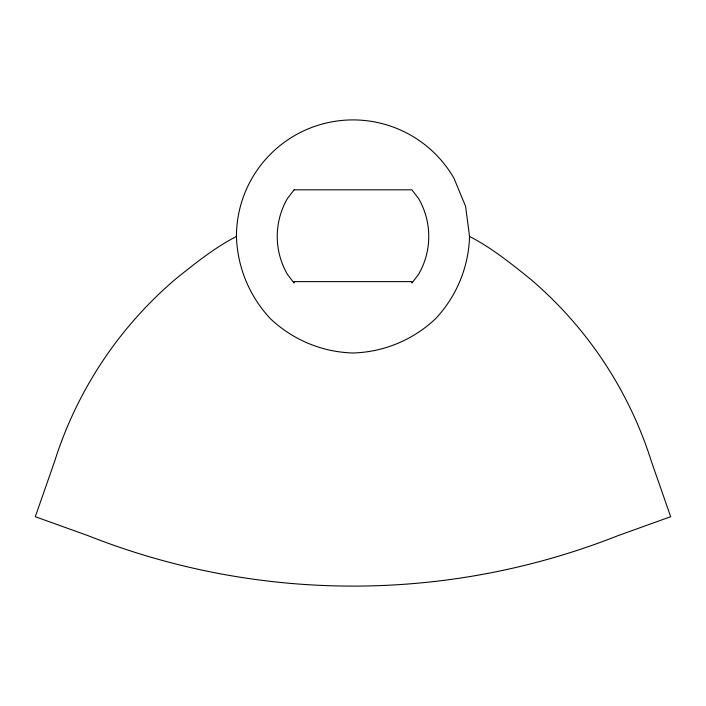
<?xml version="1.0" encoding="UTF-8"?>
<svg xmlns="http://www.w3.org/2000/svg" width="706" height="706" viewBox="0 0 706 706"><rect width="100%" height="100%" fill="white"/><g stroke="black" fill="none" stroke-linecap="round" stroke-linejoin="round"><path stroke-width="1.06" d="M469.552 236.448C468.66 267.195 456.526 296.494 435.417 318.865C413.045 339.974 383.746 352.109 353 353C322.254 352.109 292.955 339.974 270.583 318.865C249.474 296.494 237.34 267.195 236.448 236.448A116.552 116.552 0 0 1 453.932 178.177L465.581 206.284L469.552 236.448C491.597 247.824 510.906 263.409 530.188 278.879A395.792 395.792 0 0 1 651.488 461.724L670.7 516.713L618.068 535.625A721.214 721.214 0 0 1 87.932 535.625L35.3 516.713L54.512 461.724A395.792 395.792 0 0 1 175.812 278.879C195.094 263.409 214.403 247.824 236.448 236.448M294.102 189.826L287.395 198.571A75.754 75.754 0 0 0 287.395 274.325L294.102 283.071L294.102 281.615L411.898 281.615L411.898 283.071L418.605 274.325A75.754 75.754 0 0 0 418.605 198.571L411.898 189.826L294.102 189.826"/></g></svg>
